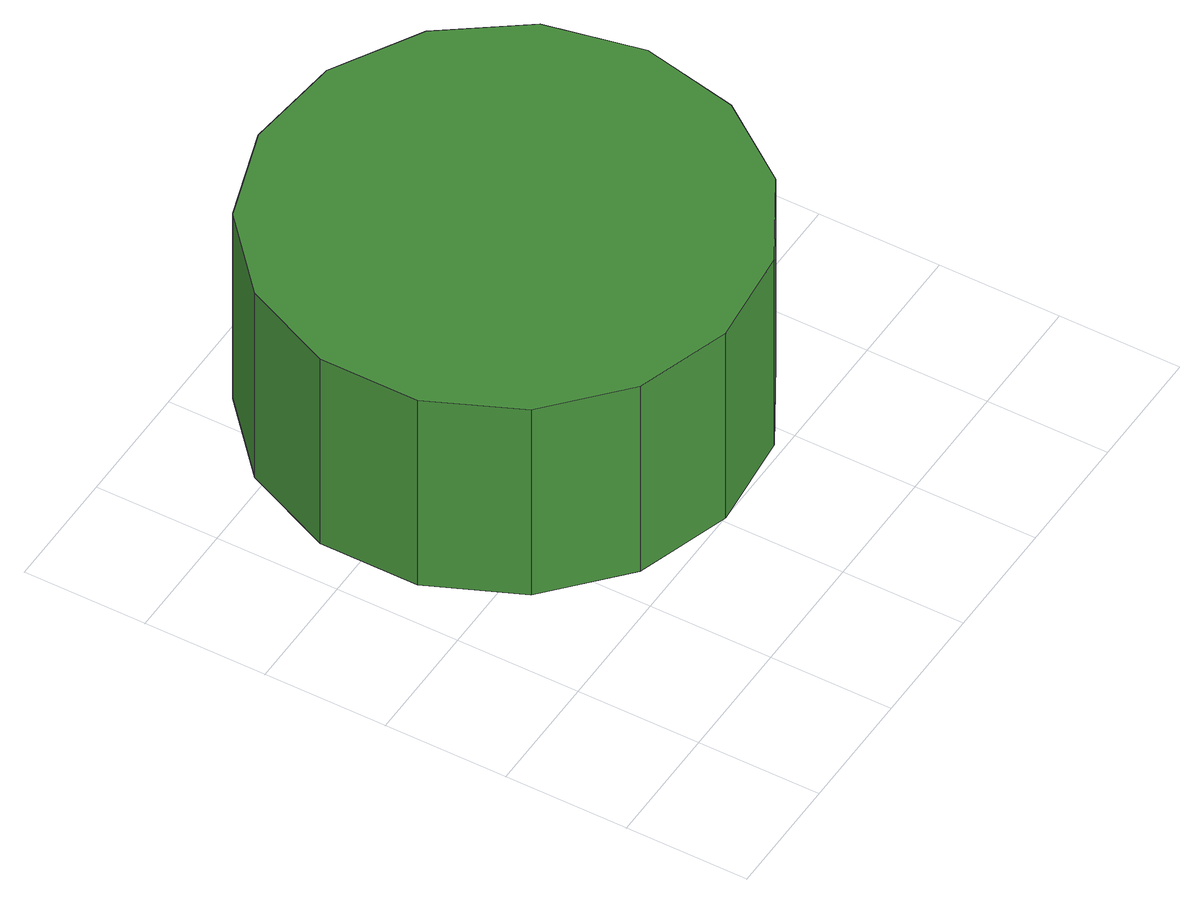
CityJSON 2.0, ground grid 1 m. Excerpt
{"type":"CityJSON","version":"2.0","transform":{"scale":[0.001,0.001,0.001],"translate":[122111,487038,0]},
"CityObjects":{
"tree1":{"type":"SolitaryVegetationObject","attributes":{"function":"something"},"geometry":[{"type":"MultiSurface","lod":"1","boundaries":[[[0,1,2,3,4,5,6,7,8,9,10,11,12,13,14]],[[15,16,17,18,19,20,21,22,23,24,25,26,27,28,29]],[[0,29,28,1]],[[1,28,27,2]],[[2,27,26,3]],[[3,26,25,4]],[[4,25,24,5]],[[5,24,23,6]],[[6,23,22,7]],[[7,22,21,8]],[[8,21,20,9]],[[9,20,19,10]],[[10,19,18,11]],[[11,18,17,12]],[[12,17,16,13]],[[13,16,15,14]],[[14,15,29,0]]]}]}
},
"vertices":[
[4195,2935,2017],[4026,3729,2017],[3549,4386,2017],[2846,4791,2017],[2039,4876,2017],[1267,4625,2017],[664,4082,2017],[334,3341,2017],[334,2530,2017],[664,1788,2017],[1267,1245,2017],[2039,995,2017],[2846,1079,2017],[3549,1485,2017],[4026,2142,2017],[4026,2142,152],[3549,1485,152],[2846,1079,152],[2039,995,152],[1267,1245,152],[664,1788,152],[334,2530,152],[334,3341,152],[664,4082,152],[1267,4625,152],[2039,4876,152],[2846,4791,152],[3549,4386,152],[4026,3729,152],[4195,2935,152]
]}
